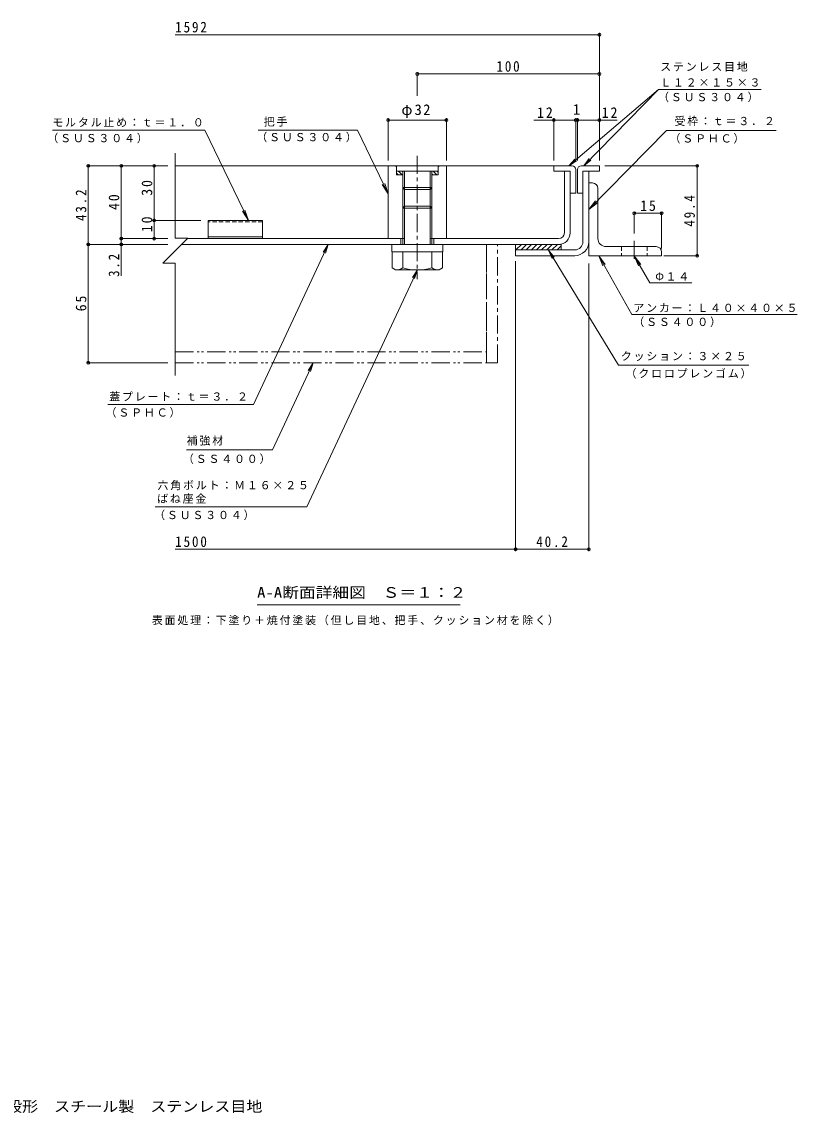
# Model space of a CAD drawing. Units: millimetres on the paper, enlarged 10 times, with parts at other scales. Extents: x -2620 to 2727, y -1963 to 1824.
# Drawn here: x 597 to 2727, y -1915 to 1083 of the extents above; entities that cross this region are included whole.
import ezdxf
from ezdxf.enums import TextEntityAlignment as Align

# ---------------------------------------------------------------- set-up
doc = ezdxf.new("R2010")
doc.units = ezdxf.units.MM
doc.header["$LTSCALE"] = 10
doc.header["$PDMODE"] = 32
doc.header["$PDSIZE"] = 8
for name, pattern in [('CHAIN1', [8, 5, -1, 1, -1]), ('DASHED1', [1.8, 1.2, -0.6]), ('DOUBLE_CHAIN1', [8.8, 5, -1, 0.6, -0.6, 0.6, -1])]:
    doc.linetypes.add(name, pattern=pattern)
for name, color, linetype, lineweight in [('D-1', 2, 'Continuous', 9), ('D-2', 3, 'Continuous', 9), ('D-3', 4, 'Continuous', 9), ('D-4', 7, 'Continuous', 9), ('D-5', 7, 'Continuous', 9), ('D-6', 6, 'Continuous', 9), ('D-7', 4, 'CHAIN1', 9), ('D-8', 5, 'CHAIN1', 5), ('D-9', 134, 'Continuous', 5), ('D-C', 2, 'Continuous', 9), ('D-E', 3, 'Continuous', 9), ('D-F', 7, 'Continuous', 9), ('F-5_F-5ﾚｲﾔ', 7, 'Continuous', 9)]:
    doc.layers.add(name, color=color, linetype=linetype, lineweight=lineweight)
doc.styles.add('ＭＳ ゴシック', font='')
doc.styles.get('ＭＳ ゴシック').set_extended_font_data('MS Gothic')

msp = doc.modelspace()

# ---------------------------------------------------------------- linework, layer by layer
at = {"layer": 'D-1'}
for p, q in [((2138.21, 479.48), (2138.21, 672.98)), ((2154.21, 479.48), (2154.21, 672.98)), ((1953.21, 456.98), (2115.71, 456.98))]:
    msp.add_line(p, q, dxfattribs=at)
msp.add_lwpolyline([(1953.21, 456.98), (1953.21, 440.98), (2115.71, 440.98)], dxfattribs=at)
for radius in [22.5, 38.5]:
    msp.add_arc((2115.71, 479.48), radius, 270, 0, dxfattribs=at)
at = {"layer": 'D-2'}
for p, q in [((2103.21, 672.98), (2087.21, 672.98)), ((2087.21, 503.98), (2087.21, 672.98)), ((2103.21, 503.98), (2103.21, 672.98)), ((1643.21, 487.98), (1051.21, 487.98)), ((1638.21, 487.98), (1638.21, 471.98)), ((2071.21, 487.98), (1723.21, 487.98)), ((1728.21, 487.98), (1728.21, 471.98)), ((2071.21, 471.98), (1035.21, 471.98))]:
    msp.add_line(p, q, dxfattribs=at)
for radius in [16, 32]:
    msp.add_arc((2071.21, 503.98), radius, 270, 0, dxfattribs=at)
at = {"layer": 'D-3'}
for p, q in [((2058.21, 687.98), (1018.21, 687.98)), ((2058.21, 672.98), (2103.21, 672.98)), ((2103.21, 672.98), (2103.21, 612.98)), ((2118.21, 677.98), (2118.21, 612.98)), ((2123.21, 677.98), (2123.21, 612.98)), ((2133.21, 687.98), (2183.21, 687.98)), ((2138.21, 612.98), (2138.21, 672.98)), ((2103.21, 612.98), (2118.21, 612.98)), ((2138.21, 612.98), (2123.21, 612.98)), ((1108.21, 537.98), (1108.21, 487.98)), ((1258.21, 537.98), (1108.21, 537.98)), ((1258.21, 492.98), (1108.21, 492.98))]:
    msp.add_line(p, q, dxfattribs=at)
at = {"layer": 'D-3', "linetype": 'DASHED1'}
msp.add_line((1258.21, 533.65), (1108.21, 533.65), dxfattribs=at)
at = {"layer": 'D-3'}
for points in [[(2108.21, 687.98), (2058.21, 687.98), (2058.21, 672.98)], [(2183.21, 687.98), (2183.21, 672.98), (2138.21, 672.98)], [(1258.21, 537.98), (1258.21, 487.98), (1108.21, 487.98)]]:
    msp.add_lwpolyline(points, dxfattribs=at)
for centre, start, end in [((2108.21, 677.98), 0, 90), ((2133.21, 677.98), 90, 180)]:
    msp.add_arc(centre, 10, start, end, dxfattribs=at)
at = {"layer": 'D-4'}
for p, q in [((2456.9, 440.98), (2360.23, 440.98)), ((1800.6, -518.27), (1243.1, -518.27))]:
    msp.add_line(p, q, dxfattribs=at)
at = {"layer": 'D-5'}
for p, q in [((2346.08, 897.39), (2099.42, 687.98)), ((2627.53, 897.39), (2346.08, 897.39)), ((1099.88, 785.78), (1219.13, 537.98)), ((1519.16, 785.78), (1245.91, 785.78)), ((1519.16, 785.78), (1603.21, 611.14)), ((2669.3, 784.89), (2367.73, 784.89)), ((2099.42, 687.98), (2116.21, 706.51)), ((2099.42, 687.98), (2120.43, 701.54)), ((2140.34, 687.98), (2160.04, 703.38)), ((1603.21, 611.14), (1586.79, 636.24)), ((1603.21, 611.14), (1593.84, 639.64)), ((2154.21, 567.55), (2172.26, 591.51)), ((1219.13, 537.98), (1202.7, 563.08)), ((1219.13, 537.98), (1209.76, 566.48)), ((1233.07, 32.16), (1438.16, 471.98)), ((1438.16, 471.98), (1424.73, 450.9)), ((1438.16, 471.98), (1430.64, 448.14)), ((2043.72, 456.47), (2053.8, 433.59)), ((2043.72, 456.47), (2059.38, 436.98)), ((2236.1, 139.97), (2043.72, 456.47)), ((2181.49, 440.98), (2199.53, 417.01)), ((2181.49, 440.98), (2192.71, 413.16)), ((2272.8, 279.3), (2181.49, 440.98)), ((2279.21, 440.98), (2290.43, 413.16)), ((2279.21, 440.98), (2297.25, 417.01)), ((2321.54, 366.03), (2279.21, 440.98)), ((1379.99, -248.61), (1683.36, 401.98)), ((1683.36, 401.98), (1669.93, 380.9)), ((1683.36, 401.98), (1675.85, 378.14)), ((2321.54, 366.03), (2437.69, 366.03)), ((2272.8, 279.3), (2726.59, 279.3)), ((1285.56, -92.22), (1397.1, 146.98)), ((1397.1, 146.98), (1383.67, 125.9)), ((1397.1, 146.98), (1389.58, 123.14)), ((2236.1, 139.97), (2594.24, 139.97)), ((1233.07, 32.16), (833.4, 32.16)), ((1285.56, -92.22), (1049.54, -92.22)), ((1379.99, -248.61), (963, -248.61))]:
    msp.add_line(p, q, dxfattribs=at)
for points in [[(2346.08, 897.39), (2140.34, 687.98), (2155.38, 707.95)], [(2367.73, 784.89), (2154.21, 567.55), (2177.85, 586.02)]]:
    msp.add_lwpolyline(points, dxfattribs=at)
at = {"layer": 'D-6'}
for p, q in [((1953.21, 470.37), (1954.82, 471.98)), ((1953.21, 471.98), (2078.21, 471.98)), ((1953.21, 471.98), (1953.21, 456.98)), ((1953.96, 456.98), (1968.96, 471.98)), ((1968.1, 456.98), (1983.1, 471.98)), ((1982.25, 456.98), (1997.25, 471.98)), ((1996.39, 456.98), (2011.39, 471.98)), ((2010.53, 456.98), (2025.53, 471.98)), ((2024.67, 456.98), (2039.67, 471.98)), ((2038.82, 456.98), (2053.82, 471.98)), ((2052.96, 456.98), (2067.96, 471.98)), ((2067.1, 456.98), (2078.21, 468.09)), ((2078.21, 471.98), (2078.21, 456.98))]:
    msp.add_line(p, q, dxfattribs=at)
at = {"layer": 'D-7'}
msp.add_line((2279.21, 482.03), (2279.21, 423.56), dxfattribs=at)
at = {"layer": 'D-8'}
msp.add_lwpolyline([(1873.21, 146.98), (1903.21, 146.98), (1903.21, 471.98), (1873.21, 471.98)], close=True, dxfattribs=at)
at = {"layer": 'D-9'}
for p, q in [((1035.21, 471.98), (2030.71, 471.98)), ((1613.71, 451.98), (1613.71, 407.61)), ((1643.21, 407.47), (1643.21, 451.98)), ((1723.21, 407.47), (1723.21, 451.98)), ((1752.71, 451.98), (1752.71, 407.47)), ((1623.25, 402.1), (1613.71, 407.61)), ((1743.21, 401.98), (1623.46, 401.98)), ((1743.21, 401.98), (1752.71, 407.47))]:
    msp.add_line(p, q, dxfattribs=at)
at = {"layer": 'D-9', "linetype": 'DOUBLE_CHAIN1'}
for p, q in [((1873.21, 471.98), (1035.21, 471.98)), ((1873.21, 146.98), (1873.21, 471.98)), ((1018.21, 176.98), (1873.21, 176.98)), ((1018.21, 146.98), (1873.21, 146.98))]:
    msp.add_line(p, q, dxfattribs=at)
at = {"layer": 'D-9'}
for centre, radius, start, end in [((1624.5, 436.49), 34.53, 267.86055, 302.81094), ((1683.21, 550.58), 148.6, 254.38446, 285.61554), ((1741.92, 436.49), 34.53, 237.18906, 272.13945)]:
    msp.add_arc(centre, radius, start, end, dxfattribs=at)
at = {"layer": 'D-C', "linetype": 'CHAIN1'}
msp.add_line((1683.21, 715.66), (1683.21, 376.35), dxfattribs=at)
at = {"layer": 'D-C'}
for p, q in [((1603.21, 687.98), (1623.21, 687.98)), ((1603.21, 487.98), (1603.21, 687.98)), ((1625.71, 685.48), (1623.21, 687.98)), ((1625.71, 662.98), (1625.71, 687.98)), ((1740.71, 687.98), (1625.71, 687.98)), ((1740.71, 672.98), (1625.71, 672.98)), ((1630.61, 662.98), (1625.71, 667.88)), ((1643.21, 662.98), (1625.71, 662.98)), ((1641.22, 662.98), (1631.22, 672.98)), ((1643.21, 671.59), (1641.82, 672.98)), ((1643.21, 471.98), (1643.21, 672.98)), ((1648.21, 471.98), (1648.21, 672.98)), ((1718.21, 471.98), (1718.21, 672.98)), ((1723.21, 646.76), (1723.21, 672.98)), ((1726.07, 662.98), (1723.21, 665.84)), ((1740.71, 662.98), (1723.21, 662.98)), ((1736.68, 662.98), (1726.68, 672.98)), ((1740.71, 669.55), (1737.28, 672.98)), ((1743.21, 687.98), (1740.71, 685.48)), ((1740.71, 662.98), (1740.71, 687.98)), ((1763.21, 687.98), (1743.21, 687.98)), ((1763.21, 487.98), (1763.21, 687.98)), ((1723.21, 471.98), (1723.21, 646.76)), ((1723.21, 627.98), (1643.21, 627.98)), ((1723.21, 628.25), (1718.21, 622.98)), ((1648.21, 576.98), (1643.21, 571.98)), ((1723.21, 571.98), (1643.21, 571.98)), ((1718.21, 576.98), (1648.21, 576.98)), ((1723.21, 571.98), (1718.21, 576.98)), ((1603.21, 487.98), (1648.21, 487.98)), ((1763.21, 487.98), (1718.21, 487.98))]:
    msp.add_line(p, q, dxfattribs=at)
at = {"layer": 'D-C', "color": 134, "lineweight": 5}
for p, q in [((1613.21, 471.98), (1753.21, 471.98)), ((1753.21, 471.98), (1753.21, 451.98))]:
    msp.add_line(p, q, dxfattribs=at)
at = {"layer": 'D-C'}
msp.add_lwpolyline([(1718.21, 622.98), (1648.21, 622.98), (1643.21, 627.98)], dxfattribs=at)
at = {"layer": 'D-C', "color": 134, "lineweight": 5}
msp.add_lwpolyline([(1613.21, 471.98), (1613.21, 451.98), (1753.21, 451.98)], dxfattribs=at)
at = {"layer": 'D-E'}
for p, q in [((2164.21, 640.98), (2154.21, 640.98)), ((2154.21, 440.98), (2154.21, 640.98)), ((2179.21, 488.48), (2179.21, 625.98)), ((2201.71, 465.98), (2339.21, 465.98)), ((2354.21, 450.98), (2354.21, 440.98)), ((2354.21, 440.98), (2154.21, 440.98))]:
    msp.add_line(p, q, dxfattribs=at)
at = {"layer": 'D-E', "linetype": 'DASHED1'}
for p, q in [((2244.21, 465.98), (2244.21, 440.98)), ((2314.21, 465.98), (2314.21, 440.98))]:
    msp.add_line(p, q, dxfattribs=at)
at = {"layer": 'D-E'}
for centre, radius, start, end in [((2164.21, 625.98), 15, 0, 90), ((2201.71, 488.48), 22.5, 180, 270), ((2339.21, 450.98), 15, 0, 90)]:
    msp.add_arc(centre, radius, start, end, dxfattribs=at)
at = {"layer": 'D-F'}
for p, q in [((2183.21, 702.98), (2183.21, 1053.01)), ((2183.21, 1048.01), (1018.21, 1048.01)), ((1683.21, 880.27), (1683.21, 945.18)), ((2183.21, 940.18), (1683.21, 940.18)), ((2183.21, 940.01), (2183.21, 935.18)), ((1603.21, 702.98), (1603.21, 818.55)), ((1763.21, 813.55), (1603.21, 813.55)), ((1763.21, 702.98), (1763.21, 818.55)), ((2118.21, 813.55), (2003.6, 813.55)), ((2058.21, 702.98), (2058.21, 818.55)), ((2118.21, 702.98), (2118.21, 818.55)), ((2123.21, 813.55), (2118.21, 813.55)), ((2123.21, 702.98), (2123.21, 818.55)), ((2232.46, 813.55), (2123.21, 813.55)), ((680.94, 785.78), (1099.88, 785.78)), ((1018.21, 722.98), (1018.21, 489.39)), ((776.4, 687.98), (998.21, 687.98)), ((779.4, 471.98), (779.4, 687.98)), ((869.82, 487.98), (869.82, 687.98)), ((2198.21, 687.98), (2456.9, 687.98)), ((2451.9, 440.98), (2451.9, 687.98)), ((2279.21, 560.47), (2279.21, 502.03)), ((2279.21, 557.47), (2354.21, 557.47)), ((2354.21, 560.47), (2354.21, 460.98)), ((957.44, 537.98), (1088.21, 537.98)), ((866.82, 487.98), (998.21, 487.98)), ((869.82, 471.98), (869.82, 487.98)), ((776.4, 471.98), (998.21, 471.98)), ((779.4, 471.98), (779.4, 146.98)), ((869.82, 471.98), (869.82, 386.11)), ((1018.21, 420.57), (983.81, 420.57)), ((1018.21, 420.57), (1018.21, 111.56)), ((1953.21, 425.98), (1953.21, -370.5)), ((2154.21, 419.6), (2154.21, -370.5)), ((776.4, 146.98), (998.21, 146.98)), ((1953.21, -365.5), (1018.21, -365.5)), ((2154.21, -365.5), (1953.21, -365.5))]:
    msp.add_line(p, q, dxfattribs=at)
for points in [[(960.44, 487.98), (960.44, 537.98), (960.44, 687.98)], [(1018.21, 489.39), (1052.62, 489.39), (983.81, 420.57)]]:
    msp.add_lwpolyline(points, dxfattribs=at)
for p in [(2183.21, 1048.01), (1683.21, 940.18), (2183.21, 940.18), (1603.21, 813.55), (1763.21, 813.55), (2058.21, 813.55), (2118.21, 813.55), (2123.21, 813.55), (2183.21, 813.55), (779.4, 687.98), (869.82, 687.98), (960.44, 687.98), (2451.9, 687.98), (960.44, 537.98), (2279.21, 557.47), (2354.21, 557.47), (869.82, 487.98), (960.44, 487.98), (779.4, 471.98), (869.82, 471.98), (2451.9, 440.98), (779.4, 146.98), (1953.21, -365.5), (2154.21, -365.5)]:
    msp.add_point(p, dxfattribs=at)

# ---------------------------------------------------------------- texts
at = {"layer": 'D-4', "color": 2, "style": 'ＭＳ ゴシック', "width": 1.15}
msp.add_text('A-A断面詳細図\u3000Ｓ＝１：２', height=29.33, dxfattribs=at).set_placement((1243.1, -507.64), align=Align.BOTTOM_LEFT)
at = {"layer": 'D-4', "insert": (953.89, -574.4), "char_height": 21.99, "attachment_point": 7, "style": 'ＭＳ ゴシック'}
msp.add_mtext('\\T1.17;表面処理：下塗り＋焼付塗装（但し目地、把手、クッション材を除く）', dxfattribs=at)
at = {"layer": 'D-5', "char_height": 21.99, "attachment_point": 7, "style": 'ＭＳ ゴシック'}
for s, insert in [('\\T1.17;ステンレス目地', (2350.41, 946.71)), ('\\T1.17;Ｌ１２×１５×３', (2350.41, 905.39)), ('\\T1.17;（ＳＵＳ３０４）', (2344.66, 862.55)), ('\\T1.17;モルタル止め：ｔ＝１．０', (680.55, 794.78)), ('\\T1.17;把手', (1261.41, 795.62)), ('\\T1.17;受枠：ｔ＝３．２', (2389.68, 797.2)), ('\\T1.17;（ＳＵＳ３０４）', (1240.97, 752.54)), ('\\T1.17;（ＳＵＳ３０４）', (666.99, 749.87)), ('\\T1.17;（ＳＰＨＣ）', (2376.07, 749.04)), ('\\T1.17;Φ１４', (2336.74, 371.99)), ('\\T1.17;アンカー：Ｌ４０×４０×５', (2276.59, 285.26)), ('\\T1.17;（ＳＳ４００）', (2276.59, 245.02)), ('\\T1.17;クッション：３×２５', (2242.27, 151.68)), ('\\T1.17;（クロロプレンゴム）', (2255.23, 103.41)), ('\\T1.17;蓋プレート：ｔ＝３．２', (836.92, 41.4)), ('\\T1.17;（ＳＰＨＣ）', (826.87, -3.96)), ('\\T1.17;補強材', (1049.54, -80.75)), ('\\T1.17;（ＳＳ４００）', (1039.34, -131.27)), ('\\T1.17;六角ボルト：Ｍ１６×２５', (969.53, -203.25)), ('\\T1.17;ばね座金', (968.49, -239.97)), ('\\T1.17;（ＳＵＳ３０４）', (960.22, -285.53))]:
    msp.add_mtext(s, dxfattribs=dict(at, insert=insert))
at = {"layer": 'D-F', "color": 2, "style": 'ＭＳ ゴシック'}
msp.add_text('1', height=29.33, dxfattribs=at).set_placement((2110.71, 819.55), align=Align.BOTTOM_LEFT)
at = {"layer": 'D-F', "color": 2, "char_height": 29.33, "attachment_point": 7, "style": 'ＭＳ ゴシック'}
for s, insert in [('\\T1.28;\\W0.9;1592', (1018.21, 1054.01)), ('\\T1.27;\\W0.9;100', (1900.71, 946.18)), ('\\T1.19;φ32', (1639.46, 819.55)), ('\\T1.27;\\W0.95;12', (2012.24, 819.55)), ('\\T1.27;\\W0.95;12', (2189.86, 819.55)), ('\\T1.27;\\W0.95;15', (2295.46, 563.47)), ('\\T1.28;\\W0.9;1500', (1018.21, -359.5)), ('\\T1.28;\\W0.9;40.2', (2009.96, -359.5))]:
    msp.add_mtext(s, dxfattribs=dict(at, insert=insert))
at = {"layer": 'D-F', "color": 2, "char_height": 29.33, "attachment_point": 7, "rotation": 90, "style": 'ＭＳ ゴシック'}
for s, insert in [('\\T1.27;\\W0.95;30', (955.44, 605.73)), ('\\T1.28;\\W0.9;43.2', (774.4, 536.23)), ('\\T1.27;\\W0.95;40', (864.82, 566.73)), ('\\T1.28;\\W0.9;49.4', (2445.9, 520.73)), ('\\T1.27;\\W0.95;10', (955.44, 505.73)), ('\\T1.27;\\W0.9;3.2', (864.82, 382.64)), ('\\T1.27;\\W0.95;65', (774.4, 288.23))]:
    msp.add_mtext(s, dxfattribs=dict(at, insert=insert))
at = {"layer": 'F-5_F-5ﾚｲﾔ', "color": 2, "style": 'ＭＳ ゴシック', "width": 1.1}
msp.add_text('モルタル充填用（充填深さ：３０ｍｍ）\u3000屋内用\u3000一般形\u3000スチール製\u3000ステンレス目地', height=29.33, dxfattribs=at).set_placement((-502.63, -1919.56), align=Align.BOTTOM_LEFT)

doc.saveas('drawing.dxf')
